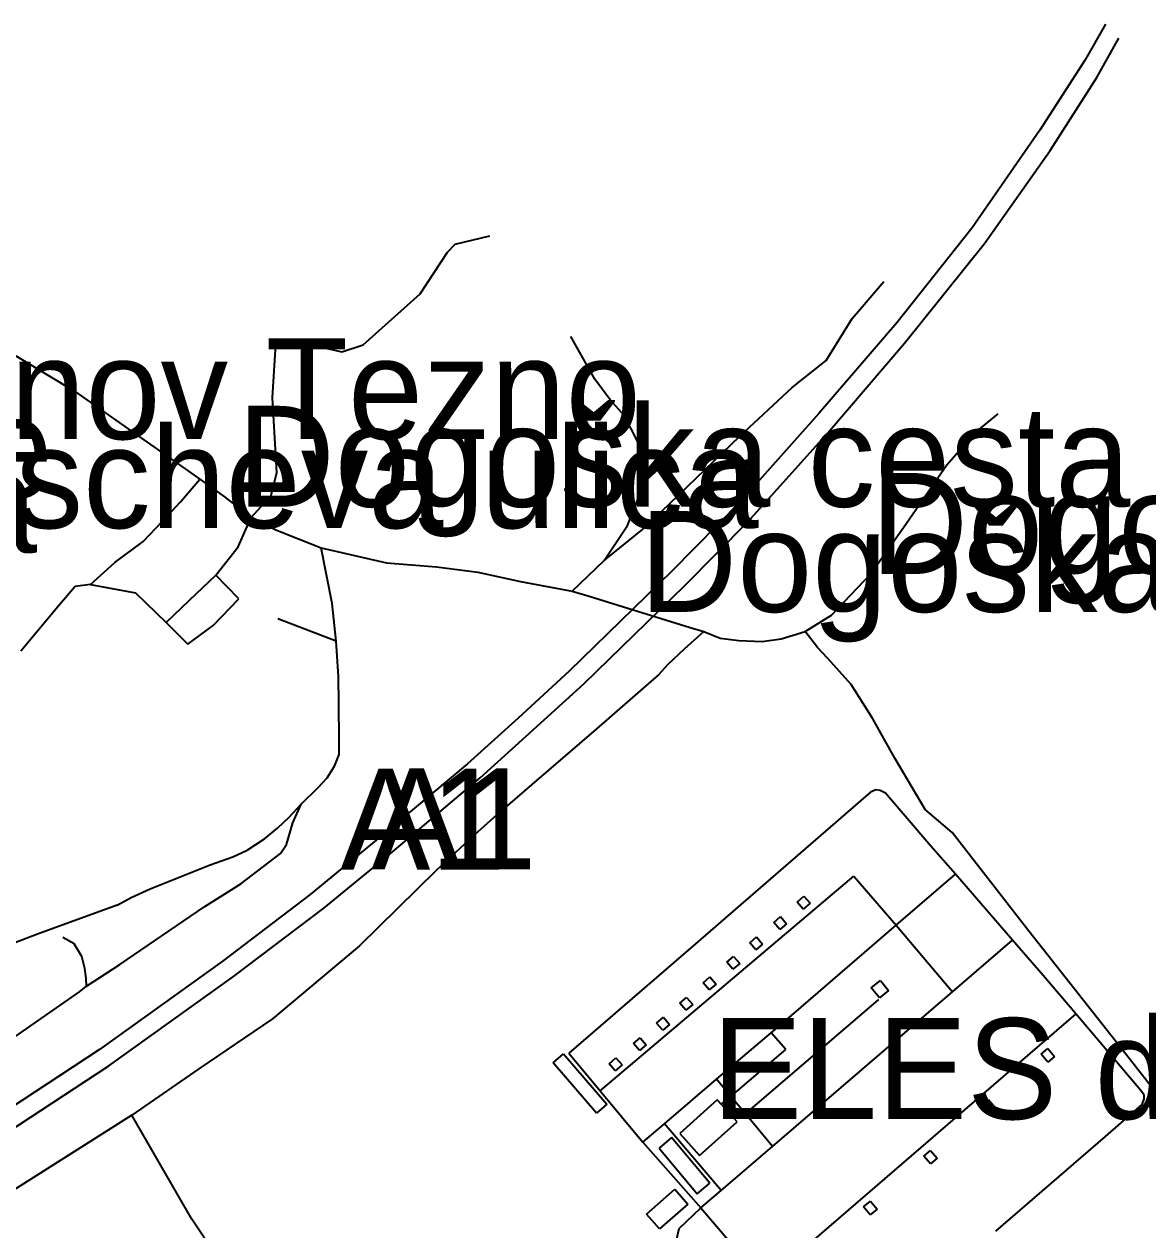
# Model space of a CAD drawing. Extents: x -8864 to 13231, y -7697 to 8949.
# Drawn here: x 223 to 914, y 4572 to 5313 of the extents above; entities that cross this region are included whole.
import ezdxf

# ---------------------------------------------------------------- set-up
doc = ezdxf.new("R2010")
doc.units = 0
for name, color, linetype in [('OSM_BUILDING_COMMERCIAL', 9, 'CONTINUOUS'), ('OSM_BUILDING_YES', 9, 'CONTINUOUS'), ('OSM_HIGHWAY_FOOTWAY', 8, 'CONTINUOUS'), ('OSM_HIGHWAY_MOTORWAY', 8, 'CONTINUOUS'), ('OSM_HIGHWAY_PATH', 8, 'CONTINUOUS'), ('OSM_HIGHWAY_RESIDENTIAL', 8, 'CONTINUOUS'), ('OSM_HIGHWAY_SERVICE', 8, 'CONTINUOUS'), ('OSM_HIGHWAY_TRACK', 8, 'CONTINUOUS'), ('OSM_HIGHWAY_UNCLASSIFIED', 8, 'CONTINUOUS'), ('OSM_LABELS', 8, 'CONTINUOUS')]:
    doc.layers.add(name, color=color, linetype=linetype)

msp = doc.modelspace()

# ---------------------------------------------------------------- linework, layer by layer
at = {"layer": 'OSM_BUILDING_COMMERCIAL'}
for p, q in [((649.326258, 4652.284536), (626.225184, 4631.635638)), ((651.676948, 4649.660336), (649.326258, 4652.284536)), ((661.493181, 4638.685396), (651.676948, 4649.660336)), ((638.392107, 4618.047618), (661.493181, 4638.685396)), ((626.225184, 4631.635638), (638.392107, 4618.047618))]:
    msp.add_line(p, q, dxfattribs=at)
at = {"layer": 'OSM_BUILDING_YES'}
for p, q in [((698.430398, 4773.83171), (702.580475, 4777.423306)), ((702.197627, 4769.472869), (698.430398, 4773.83171)), ((706.347704, 4773.064465), (702.197627, 4769.472869)), ((702.580475, 4777.423306), (706.347704, 4773.064465)), ((683.989355, 4761.277803), (688.139432, 4764.85828)), ((688.139432, 4764.85828), (691.906661, 4760.499438)), ((687.756584, 4756.918962), (683.989355, 4761.277803)), ((691.906661, 4760.499438), (687.756584, 4756.918962)), ((669.280319, 4748.801732), (673.430396, 4752.382209)), ((673.430396, 4752.382209), (677.197624, 4748.023368)), ((673.047547, 4744.442891), (669.280319, 4748.801732)), ((677.197624, 4748.023368), (673.047547, 4744.442891)), ((655.191496, 4736.870517), (659.341573, 4740.450993)), ((658.958725, 4732.511675), (655.191496, 4736.870517)), ((663.108802, 4736.092152), (658.958725, 4732.511675)), ((659.341573, 4740.450993), (663.108802, 4736.092152)), ((640.65857, 4724.216534), (644.808647, 4727.797011)), ((644.808647, 4727.797011), (648.583532, 4723.438169)), ((644.425798, 4719.857693), (640.65857, 4724.216534)), ((648.583532, 4723.438169), (644.425798, 4719.857693)), ((743.981705, 4721.147554), (749.586606, 4725.695426)), ((748.974049, 4714.998475), (743.981705, 4721.147554)), ((749.586606, 4725.695426), (754.57895, 4719.546347)), ((626.30941, 4711.662627), (630.459487, 4715.243103)), ((630.459487, 4715.243103), (634.226716, 4710.884262)), ((754.57895, 4719.546347), (748.974049, 4714.998475)), ((630.076639, 4707.303786), (626.30941, 4711.662627)), ((634.226716, 4710.884262), (630.076639, 4707.303786)), ((612.044478, 4699.453424), (616.194555, 4703.0339)), ((615.811706, 4695.094583), (612.044478, 4699.453424)), ((619.961783, 4698.675059), (615.811706, 4695.094583)), ((616.194555, 4703.0339), (619.961783, 4698.675059)), ((597.779545, 4686.899517), (601.929622, 4690.479993)), ((601.929622, 4690.479993), (605.704508, 4686.121152)), ((601.546774, 4682.540675), (597.779545, 4686.899517)), ((605.704508, 4686.121152), (601.546774, 4682.540675)), ((848.330874, 4680.372374), (852.503922, 4683.863895)), ((852.503922, 4683.863895), (856.6004, 4678.971318)), ((548.376783, 4675.023898), (554.755038, 4680.516928)), ((554.755038, 4680.516928), (581.393632, 4649.660336)), ((582.879084, 4674.490163), (587.029161, 4678.070639)), ((587.029161, 4678.070639), (590.79639, 4673.711798)), ((852.427352, 4675.490917), (848.330874, 4680.372374)), ((856.6004, 4678.971318), (852.427352, 4675.490917)), ((575.023034, 4644.167306), (548.376783, 4675.023898)), ((586.646313, 4670.131322), (582.879084, 4674.490163)), ((590.79639, 4673.711798), (586.646313, 4670.131322)), ((581.393632, 4649.660336), (575.023034, 4644.167306)), ((811.89136, 4648.948688), (816.056751, 4652.440209)), ((815.987839, 4644.067231), (811.89136, 4648.948688)), ((820.153229, 4647.558751), (815.987839, 4644.067231)), ((816.056751, 4652.440209), (820.153229, 4647.558751)), ((621.23284, 4629.078155), (613.545244, 4622.651088)), ((644.716763, 4601.057033), (621.23284, 4629.078155)), ((613.545244, 4622.651088), (637.029166, 4594.618847)), ((776.171601, 4617.736272), (780.344649, 4621.227793)), ((780.26808, 4612.854815), (776.171601, 4617.736272)), ((784.441128, 4616.346336), (780.26808, 4612.854815)), ((780.344649, 4621.227793), (784.441128, 4616.346336)), ((605.903589, 4582.120537), (623.139425, 4597.287525)), ((623.139425, 4597.287525), (631.125644, 4588.214019)), ((637.029166, 4594.618847), (644.716763, 4601.057033)), ((631.125644, 4588.214019), (613.889807, 4573.058151)), ((739.211414, 4586.523856), (743.384461, 4590.015377)), ((743.384461, 4590.015377), (747.48094, 4585.13392)), ((613.889807, 4573.058151), (605.903589, 4582.120537)), ((743.307892, 4581.642399), (739.211414, 4586.523856)), ((747.48094, 4585.13392), (743.307892, 4581.642399))]:
    msp.add_line(p, q, dxfattribs=at)
at = {"layer": 'OSM_HIGHWAY_FOOTWAY'}
for p, q in [((666.569752, 4643.633571), (748.652456, 4713.99772)), ((691.493185, 4683.196725), (682.496247, 4693.537854)), ((657.725953, 4654.274925), (691.493185, 4683.196725)), ((657.725953, 4654.274925), (648.912782, 4664.882921)), ((651.676948, 4649.660336), (657.725953, 4654.274925)), ((666.569752, 4643.633571), (657.725953, 4654.274925)), ((683.17006, 4623.651842), (666.569752, 4643.633571))]:
    msp.add_line(p, q, dxfattribs=at)
at = {"layer": 'OSM_HIGHWAY_MOTORWAY'}
for p, q in [((887.940373, 5313.327255), (875.451857, 5291.455213)), ((882.565181, 5280.491393), (895.98019, 5304.620693)), ((875.451857, 5291.455213), (847.480951, 5248.178148)), ((853.782636, 5235.746555), (882.565181, 5280.491393)), ((847.480951, 5248.178148), (805.995494, 5188.232963)), ((813.461039, 5178.503407), (853.782636, 5235.746555)), ((805.995494, 5188.232963), (759.617235, 5129.76667)), ((764.464096, 5117.312839), (813.461039, 5178.503407)), ((759.617235, 5129.76667), (711.692268, 5073.980176)), ((717.304826, 5062.149035), (764.464096, 5117.312839)), ((711.692268, 5073.980176), (663.621819, 5020.028397)), ((668.085831, 5007.407773), (717.304826, 5062.149035)), ((663.621819, 5020.028397), (621.431921, 4977.207231)), ((629.479395, 4968.267159), (668.085831, 5007.407773)), ((621.431921, 4977.207231), (558.315528, 4915.705317)), ((567.30481, 4907.932792), (629.479395, 4968.267159)), ((558.315528, 4915.705317), (526.876015, 4886.727919)), ((531.975556, 4875.675144), (567.30481, 4907.932792)), ((526.876015, 4886.727919), (495.765751, 4858.729037)), ((503.667743, 4850.155908), (531.975556, 4875.675144)), ((495.765751, 4858.729037), (443.139406, 4814.629129)), ((448.238947, 4803.387322), (503.667743, 4850.155908)), ((443.139406, 4814.629129), (399.188405, 4778.524136)), ((407.542158, 4770.039963), (448.238947, 4803.387322)), ((399.188405, 4778.524136), (345.030666, 4737.348655)), ((352.113362, 4728.119476), (407.542158, 4770.039963)), ((345.030666, 4737.348655), (269.762664, 4683.218964)), ((275.375222, 4673.211421), (352.113362, 4728.119476)), ((269.762664, 4683.218964), (175.597263, 4621.450183)), ((179.57123, 4610.34181), (275.375222, 4673.211421))]:
    msp.add_line(p, q, dxfattribs=at)
at = {"layer": 'OSM_HIGHWAY_PATH'}
for p, q in [((488.323178, 5178.058627), (509.609551, 5183.206952)), ((466.761154, 5147.491142), (483.5682, 5173.099333)), ((483.5682, 5173.099333), (488.323178, 5178.058627)), ((431.646296, 5116.300965), (466.761154, 5147.491142)), ((375.98779, 5083.665254), (378.254253, 5119.981517)), ((378.254253, 5119.981517), (406.179218, 5114.855431)), ((406.179218, 5114.855431), (418.57585, 5111.997721)), ((418.57585, 5111.997721), (431.646296, 5116.300965)), ((378.629444, 5037.841825), (375.98779, 5083.665254)), ((319.540617, 5019.728171), (331.271093, 5033.78321)), ((375.191465, 5023.68671), (378.629444, 5037.841825)), ((308.330815, 5007.90815), (319.540617, 5019.728171)), ((362.856089, 5010.087571), (375.191465, 5023.68671)), ((354.992382, 4992.073993), (362.856089, 5010.087571)), ((296.500798, 4995.465438), (308.330815, 5007.90815)), ((279.073538, 4982.400034), (296.500798, 4995.465438)), ((341.278751, 4974.783182), (354.992382, 4992.073993)), ((264.104164, 4969.012165), (279.073538, 4982.400034)), ((325.099576, 4959.360445), (341.278751, 4974.783182)), ((355.390544, 4960.238885), (341.278751, 4974.783182)), ((254.709063, 4967.789021), (245.160823, 4956.513855)), ((264.104164, 4969.012165), (254.709063, 4967.789021)), ((264.104164, 4969.012165), (291.875989, 4963.85272)), ((291.875989, 4963.85272), (310.719789, 4945.561155)), ((310.719789, 4945.561155), (325.099576, 4959.360445)), ((339.655474, 4943.804275), (355.390544, 4960.238885)), ((245.160823, 4956.513855), (221.286395, 4927.892281)), ((310.719789, 4945.561155), (323.920403, 4932.373437)), ((323.920403, 4932.373437), (339.655474, 4943.804275)), ((415.107243, 4934.130316), (379.318572, 4947.874009)), ((326.531429, 4579.040438), (289.62484, 4642.77737)), ((347.373698, 4547.805783), (326.531429, 4579.040438))]:
    msp.add_line(p, q, dxfattribs=at)
at = {"layer": 'OSM_HIGHWAY_RESIDENTIAL'}
for p, q in [((206.309364, 5116.679028), (254.3645, 5087.757227)), ((254.3645, 5087.757227), (322.427294, 5040.087962)), ((807.251237, 5061.770973), (822.006216, 5073.924578)), ((790.42122, 5042.445294), (807.251237, 5061.770973)), ((322.427294, 5040.087962), (331.271093, 5033.78321)), ((763.713713, 5003.96073), (790.42122, 5042.445294)), ((331.271093, 5033.78321), (346.500804, 5022.919465)), ((346.500804, 5022.919465), (362.856089, 5010.087571)), ((362.856089, 5010.087571), (378.093457, 5002.515196)), ((378.093457, 5002.515196), (405.97248, 4991.562496)), ((743.208351, 4975.02781), (763.713713, 5003.96073)), ((405.97248, 4991.562496), (446.003112, 4982.2666)), ((446.003112, 4982.2666), (476.715213, 4979.842551)), ((476.715213, 4979.842551), (502.23589, 4976.528942)), ((502.23589, 4976.528942), (528.483978, 4970.769045)), ((719.540661, 4950.164625), (743.208351, 4975.02781)), ((528.483978, 4970.769045), (560.068974, 4964.864594)), ((560.068974, 4964.864594), (570.559021, 4961.828973)), ((570.559021, 4961.828973), (632.687665, 4942.436577)), ((703.399771, 4940.17932), (719.540661, 4950.164625)), ((632.687665, 4942.436577), (641.041418, 4939.990289)), ((641.041418, 4939.990289), (651.133303, 4936.076228)), ((651.133303, 4936.076228), (662.542186, 4934.630694)), ((676.837747, 4934.008002), (688.529938, 4935.475775)), ((688.529938, 4935.475775), (703.399771, 4940.17932)), ((662.542186, 4934.630694), (676.837747, 4934.008002))]:
    msp.add_line(p, q, dxfattribs=at)
at = {"layer": 'OSM_HIGHWAY_SERVICE'}
for p, q in [((710.995484, 4930.216255), (703.399771, 4940.17932)), ((717.159344, 4923.433365), (710.995484, 4930.216255)), ((731.669299, 4907.499132), (717.159344, 4923.433365)), ((744.915855, 4886.461051), (731.669299, 4907.499132)), ((758.476347, 4862.253916), (744.915855, 4886.461051)), ((777.15935, 4830.652318), (758.476347, 4862.253916)), ((743.529944, 4841.34927), (635.865307, 4748.123443)), ((746.653987, 4842.805923), (743.529944, 4841.34927)), ((749.356897, 4842.383382), (746.653987, 4842.805923)), ((752.695335, 4840.726578), (749.356897, 4842.383382)), ((780.597329, 4808.257659), (752.695335, 4840.726578)), ((793.560577, 4816.530562), (777.15935, 4830.652318)), ((840.796417, 4755.984924), (793.560577, 4816.530562)), ((795.658587, 4790.866773), (780.597329, 4808.257659)), ((577.412008, 4657.755326), (733.193036, 4789.699226)), ((733.193036, 4789.699226), (759.318613, 4759.576521)), ((759.318613, 4759.576521), (795.658587, 4790.866773)), ((830.765788, 4750.313983), (795.658587, 4790.866773)), ((696.317075, 4705.335635), (759.318613, 4759.576521)), ((759.318613, 4759.576521), (793.828571, 4718.623429)), ((793.828571, 4718.623429), (830.765788, 4750.313983)), ((849.525361, 4728.775526), (830.765788, 4750.313983)), ((902.611125, 4677.39235), (840.796417, 4755.984924)), ((635.865307, 4748.123443), (558.193017, 4680.917229)), ((869.617247, 4705.068768), (849.525361, 4728.775526)), ((683.17006, 4623.651842), (793.828571, 4718.623429)), ((682.496247, 4693.537854), (696.317075, 4705.335635)), ((869.617247, 4705.068768), (678.231315, 4540.222289)), ((909.288002, 4658.233464), (869.617247, 4705.068768)), ((648.912782, 4664.882921), (682.496247, 4693.537854)), ((558.193017, 4680.917229), (577.412008, 4657.755326)), ((919.663194, 4655.842774), (902.611125, 4677.39235)), ((616.898996, 4637.551208), (648.912782, 4664.882921)), ((577.412008, 4657.755326), (603.591184, 4626.187087)), ((911.585093, 4655.120007), (909.288002, 4658.233464)), ((911.585093, 4652.829391), (911.585093, 4655.120007)), ((887.840833, 4629.734205), (910.32935, 4649.493543)), ((910.32935, 4649.493543), (911.585093, 4652.829391)), ((603.591184, 4626.187087), (616.898996, 4637.551208)), ((651.623349, 4596.586997), (616.898996, 4637.551208)), ((603.591184, 4626.187087), (639.257344, 4585.967882)), ((651.623349, 4596.586997), (683.17006, 4623.651842)), ((820.58202, 4571.668214), (887.840833, 4629.734205)), ((639.257344, 4585.967882), (651.623349, 4596.586997)), ((639.257344, 4585.967882), (678.231315, 4540.222289))]:
    msp.add_line(p, q, dxfattribs=at)
at = {"layer": 'OSM_HIGHWAY_TRACK'}
for p, q in [((732.151688, 5132.357512), (751.661645, 5155.130233)), ((716.13331, 5106.704843), (732.151688, 5132.357512)), ((574.019971, 5095.107212), (559.433446, 5121.271378)), ((695.390582, 5090.081201), (716.13331, 5106.704843)), ((583.560554, 5082.386512), (574.019971, 5095.107212)), ((663.147087, 5060.114168), (695.390582, 5090.081201)), ((592.289498, 5072.634717), (583.560554, 5082.386512)), ((600.505426, 5056.633767), (592.289498, 5072.634717)), ((604.004661, 5030.158255), (600.505426, 5056.633767)), ((604.41048, 5003.482592), (663.147087, 5060.114168)), ((594.142485, 5005.128277), (604.004661, 5030.158255)), ((579.770355, 4983.778851), (594.142485, 5005.128277)), ((579.770355, 4983.778851), (604.41048, 5003.482592)), ((412.618728, 4957.336698), (405.97248, 4991.562496)), ((560.068974, 4964.864594), (579.770355, 4983.778851)), ((415.107243, 4934.130316), (412.618728, 4957.336698)), ((641.041418, 4939.990289), (629.042948, 4929.193262)), ((416.569724, 4912.324991), (415.107243, 4934.130316)), ((629.042948, 4929.193262), (618.874494, 4919.80841)), ((613.12411, 4913.492538), (595.865303, 4898.258833)), ((618.874494, 4919.80841), (613.12411, 4913.492538)), ((416.814747, 4895.91262), (416.569724, 4912.324991)), ((595.865303, 4898.258833), (574.816296, 4880.14518)), ((417.075084, 4873.084302), (416.814747, 4895.91262)), ((574.816296, 4880.14518), (535.390564, 4846.075054)), ((416.921945, 4864.422217), (417.075084, 4873.084302)), ((414.196064, 4857.361339), (416.921945, 4864.422217)), ((409.548284, 4850.178147), (414.196064, 4857.361339)), ((404.150121, 4844.173621), (409.548284, 4850.178147)), ((535.390564, 4846.075054), (515.872951, 4829.251262)), ((393.629446, 4834.066002), (404.150121, 4844.173621)), ((386.209843, 4825.959892), (393.629446, 4834.066002)), ((388.460992, 4822.590686), (393.629446, 4834.066002)), ((379.165432, 4819.277077), (386.209843, 4825.959892)), ((515.872951, 4829.251262), (499.854573, 4814.940475)), ((371.026074, 4812.738815), (379.165432, 4819.277077)), ((384.555938, 4809.147219), (388.460992, 4822.590686)), ((360.382888, 4805.644579), (371.026074, 4812.738815)), ((380.857622, 4803.609712), (384.555938, 4809.147219)), ((499.854573, 4814.940475), (476.554417, 4793.246344)), ((337.649348, 4796.793463), (351.577374, 4801.686039)), ((351.577374, 4801.686039), (360.382888, 4805.644579)), ((356.523776, 4785.040159), (380.857622, 4803.609712)), ((300.742759, 4781.982298), (337.649348, 4796.793463)), ((476.554417, 4793.246344), (429.410461, 4746.967016)), ((289.188393, 4776.622703), (300.742759, 4781.982298)), ((334.341538, 4771.185271), (356.523776, 4785.040159)), ((280.566646, 4771.830202), (231.623303, 4754.183567)), ((280.566646, 4771.830202), (289.188393, 4776.622703)), ((282.27415, 4735.48058), (334.341538, 4771.185271)), ((231.623303, 4754.183567), (192.052088, 4739.027698)), ((254.096506, 4748.090085), (247.166949, 4751.993027)), ((258.912739, 4740.428754), (254.096506, 4748.090085)), ((429.410461, 4746.967016), (375.918877, 4702.122102)), ((260.758068, 4732.945336), (258.912739, 4740.428754)), ((261.791759, 4722.137189), (282.27415, 4735.48058)), ((261.447196, 4727.096483), (260.758068, 4732.945336)), ((257.480886, 4718.645668), (261.791759, 4722.137189)), ((261.791759, 4722.137189), (261.447196, 4727.096483)), ((204.571232, 4681.940223), (257.480886, 4718.645668)), ((375.918877, 4702.122102), (330.834646, 4671.343346)), ((330.834646, 4671.343346), (289.62484, 4642.77737)), ((289.62484, 4642.77737), (192.220542, 4581.153141))]:
    msp.add_line(p, q, dxfattribs=at)
at = {"layer": 'OSM_HIGHWAY_UNCLASSIFIED'}
for p, q in [((625.827021, 4573.269421), (639.257344, 4585.967882)), ((624.173116, 4566.119587), (625.827021, 4573.269421))]:
    msp.add_line(p, q, dxfattribs=at)

# ---------------------------------------------------------------- texts
at = {"layer": 'OSM_LABELS'}
for s, p in [('Dom starejših občanov Tezno', (-495.159319, 5058.288792)), ('Zolajeva ulica od Kavčičeve ulice', (-976.485574, 5022.207503)), ('Dogoška cesta', (354.387662, 5016.731659)), ('Wallischeva ulica', (38.383285, 5003.605133)), ('Varovana stanovanja', (-548.124103, 4988.479617)), ('Dogoška cesta', (743.50447, 4975.445632)), ('Dogoška cesta', (601.623343, 4952.132775)), ('A1', (417.694308, 4793.726418)), ('A1', (436.784232, 4794.001213)), ('ELES d.o.o.', (646.073323, 4640.43301))]:
    msp.add_text(s, height=62.042552, dxfattribs=at).set_placement(p)

doc.saveas('drawing.dxf')
